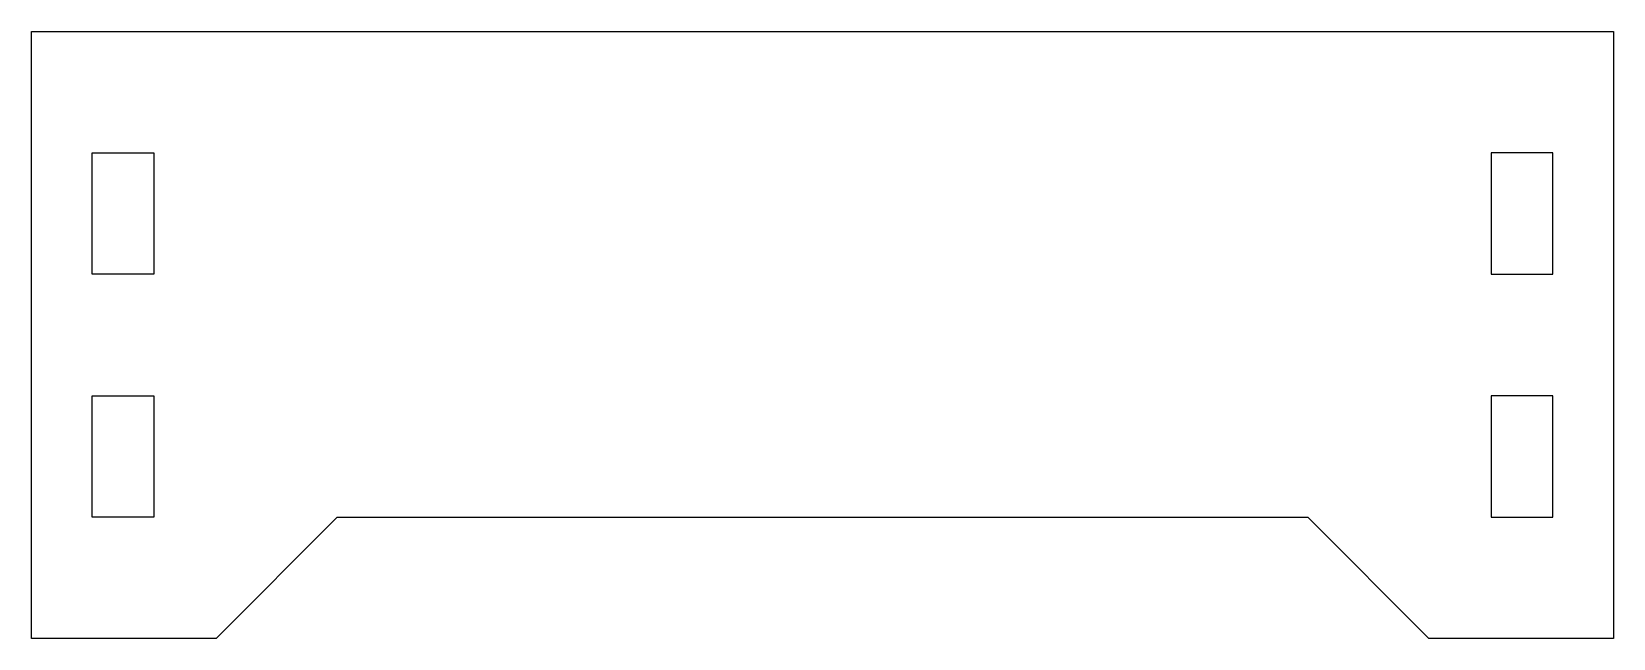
# Model space of a CAD drawing. Extents: x -1.63 to 1.63, y -0.62 to 0.62.
import ezdxf

# ---------------------------------------------------------------- set-up
doc = ezdxf.new("R2010")
doc.units = 0
doc.header["$MEASUREMENT"] = 0
doc.layers.get('0').update_dxf_attribs({"linetype": 'CONTINUOUS'})

msp = doc.modelspace()

# ---------------------------------------------------------------- linework, layer by layer
at = {"color": 7, "linetype": 'CONTINUOUS'}
for p, q in [((-1.63, -0.625), (-1.63, 0.625)), ((-1.63, 0.625), (1.63, 0.625)), ((1.63, 0.625), (1.63, -0.625)), ((-1.505, 0.375), (-1.378, 0.375)), ((-1.505, 0.125), (-1.505, 0.375)), ((-1.378, 0.375), (-1.378, 0.125)), ((1.378, 0.375), (1.378, 0.125)), ((1.505, 0.375), (1.378, 0.375)), ((1.505, 0.125), (1.505, 0.375)), ((-1.378, 0.125), (-1.505, 0.125)), ((1.378, 0.125), (1.505, 0.125)), ((-1.505, -0.125), (-1.378, -0.125)), ((-1.505, -0.375), (-1.505, -0.125)), ((-1.378, -0.125), (-1.378, -0.375)), ((1.378, -0.125), (1.378, -0.375)), ((1.505, -0.125), (1.378, -0.125)), ((1.505, -0.375), (1.505, -0.125)), ((-1.378, -0.375), (-1.505, -0.375)), ((-1.25, -0.625), (-1, -0.375)), ((-1, -0.375), (1, -0.375)), ((1.25, -0.625), (1, -0.375)), ((1.378, -0.375), (1.505, -0.375)), ((-1.25, -0.625), (-1.63, -0.625)), ((1.63, -0.625), (1.25, -0.625))]:
    msp.add_line(p, q, dxfattribs=at)

doc.saveas('drawing.dxf')
